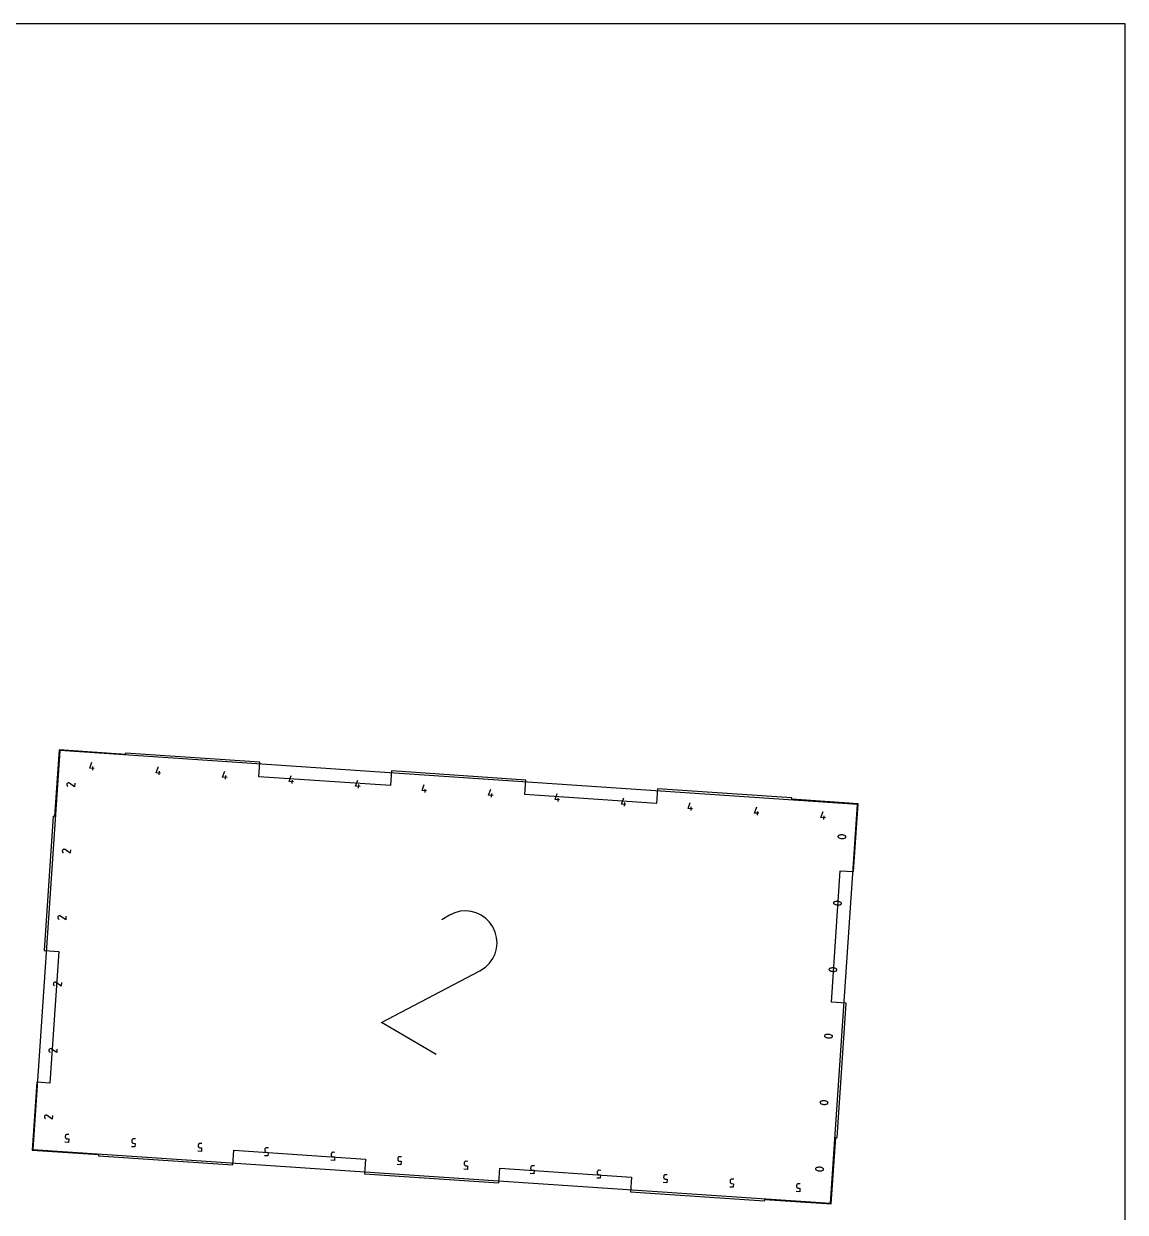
# Model space of a CAD drawing. Extents: x 0 to 24, y 0 to 16.
# Drawn here: x 15.73 to 24, y 7.08 to 16 of the extents above; entities that cross this region are included whole.
import ezdxf

# ---------------------------------------------------------------- set-up
doc = ezdxf.new("R2010")
doc.units = 0

msp = doc.modelspace()

# ---------------------------------------------------------------- linework, layer by layer
at = {"layer": 'annotation', "color": 1}
for p, q in [((16.004557, 10.544572), (15.802758, 7.551367)), ((21.990967, 10.140973), (16.004557, 10.544572)), ((16.229516, 10.412479), (16.24593, 10.45814)), ((16.262756, 10.410238), (16.229516, 10.412479)), ((16.251895, 10.397601), (16.253687, 10.424188)), ((16.728384, 10.378846), (16.744797, 10.424506)), ((16.761623, 10.376605), (16.728384, 10.378846)), ((16.750763, 10.363968), (16.752555, 10.390555)), ((17.227251, 10.345213), (17.243665, 10.390873)), ((17.24963, 10.330335), (17.251423, 10.356922)), ((17.726119, 10.311579), (17.742532, 10.35724)), ((16.057914, 10.292639), (16.057579, 10.290364)), ((16.057579, 10.290364), (16.057637, 10.288086)), ((16.057637, 10.288086), (16.058077, 10.285857)), ((16.058649, 10.294861), (16.057914, 10.292639)), ((16.058077, 10.285857), (16.058889, 10.283729)), ((16.059797, 10.296978), (16.058649, 10.294861)), ((16.058889, 10.283729), (16.060063, 10.281753)), ((16.061315, 10.298838), (16.059797, 10.296978)), ((16.059797, 10.296978), (16.059797, 10.296978)), ((16.060063, 10.281753), (16.061591, 10.27998)), ((16.06309, 10.300359), (16.061315, 10.298838)), ((16.061591, 10.27998), (16.063462, 10.278463)), ((16.065068, 10.30153), (16.06309, 10.300359)), ((16.063462, 10.278463), (16.066693, 10.276491)), ((16.067199, 10.30234), (16.065068, 10.30153)), ((16.069429, 10.302778), (16.067199, 10.30234)), ((16.071707, 10.302833), (16.069429, 10.302778)), ((16.073981, 10.302493), (16.071707, 10.302833)), ((16.076198, 10.301748), (16.073981, 10.302493)), ((16.078308, 10.300587), (16.076198, 10.301748)), ((16.078354, 10.300559), (16.078308, 10.300587)), ((16.078308, 10.300587), (16.078308, 10.300587)), ((16.078397, 10.300531), (16.078354, 10.300559)), ((16.078438, 10.300503), (16.078397, 10.300531)), ((16.078477, 10.300475), (16.078438, 10.300503)), ((16.078515, 10.300447), (16.078477, 10.300475)), ((16.078552, 10.300418), (16.078515, 10.300447)), ((16.078587, 10.300388), (16.078552, 10.300418)), ((16.078622, 10.300358), (16.078587, 10.300388)), ((16.078656, 10.300326), (16.078622, 10.300358)), ((16.11655, 10.273092), (16.078656, 10.300326)), ((16.078656, 10.300326), (16.078656, 10.300326)), ((16.118343, 10.299679), (16.11655, 10.273092)), ((17.260491, 10.342972), (17.227251, 10.345213)), ((17.759358, 10.309338), (17.726119, 10.311579)), ((17.748498, 10.296702), (17.75029, 10.323289)), ((18.224986, 10.277946), (18.2414, 10.323607)), ((18.258226, 10.275705), (18.224986, 10.277946)), ((18.247365, 10.263068), (18.249158, 10.289655)), ((18.723854, 10.244313), (18.740267, 10.289973)), ((18.757093, 10.242072), (18.723854, 10.244313)), ((18.746233, 10.229435), (18.748025, 10.256022)), ((19.222722, 10.21068), (19.239135, 10.25634)), ((19.255961, 10.208439), (19.222722, 10.21068)), ((19.2451, 10.195802), (19.246893, 10.222389)), ((19.721589, 10.177046), (19.738003, 10.222707)), ((19.754829, 10.174805), (19.721589, 10.177046)), ((19.743968, 10.162169), (19.74576, 10.188756)), ((20.220457, 10.143413), (20.23687, 10.189074)), ((20.253696, 10.141172), (20.220457, 10.143413)), ((20.242835, 10.128535), (20.244628, 10.155122)), ((20.719324, 10.10978), (20.735738, 10.15544)), ((20.752564, 10.107539), (20.719324, 10.10978)), ((20.741703, 10.094902), (20.743495, 10.121489)), ((21.218192, 10.076147), (21.234605, 10.121807)), ((21.24057, 10.061269), (21.242363, 10.087856)), ((21.717059, 10.042513), (21.733473, 10.088174)), ((21.789168, 7.147768), (21.990967, 10.140973)), ((21.251431, 10.073906), (21.218192, 10.076147)), ((21.750299, 10.040272), (21.717059, 10.042513)), ((21.739438, 10.027636), (21.74123, 10.054223)), ((21.844865, 9.902501), (21.844511, 9.901091)), ((21.845479, 9.903857), (21.844865, 9.902501)), ((21.845813, 9.904393), (21.845479, 9.903857)), ((21.845479, 9.903857), (21.845479, 9.903857)), ((21.846182, 9.904898), (21.845813, 9.904393)), ((21.846584, 9.905372), (21.846182, 9.904898)), ((21.847017, 9.905812), (21.846584, 9.905372)), ((21.847479, 9.906218), (21.847017, 9.905812)), ((21.84797, 9.906588), (21.847479, 9.906218)), ((21.848487, 9.906921), (21.84797, 9.906588)), ((21.849028, 9.907216), (21.848487, 9.906921)), ((21.849592, 9.907472), (21.849028, 9.907216)), ((21.855156, 9.909402), (21.849592, 9.907472)), ((21.849592, 9.907472), (21.849592, 9.907472)), ((21.860834, 9.910748), (21.855156, 9.909402)), ((21.866582, 9.911513), (21.860834, 9.910748)), ((21.872357, 9.9117), (21.866582, 9.911513)), ((21.878114, 9.911312), (21.872357, 9.9117)), ((21.883808, 9.910352), (21.878114, 9.911312)), ((21.889396, 9.908822), (21.883808, 9.910352)), ((21.894833, 9.906727), (21.889396, 9.908822)), ((21.900075, 9.904068), (21.894833, 9.906727)), ((21.901308, 9.903209), (21.900075, 9.904068)), ((21.900075, 9.904068), (21.900075, 9.904068)), ((21.902338, 9.902172), (21.901308, 9.903209)), ((21.903157, 9.90099), (21.902338, 9.902172)), ((21.844511, 9.901091), (21.844407, 9.899662)), ((21.844407, 9.899662), (21.844546, 9.898244)), ((21.844546, 9.898244), (21.844919, 9.896873)), ((21.844919, 9.896873), (21.845518, 9.89558)), ((21.845518, 9.89558), (21.846335, 9.894399)), ((21.846335, 9.894399), (21.847361, 9.893363)), ((21.847361, 9.893363), (21.848587, 9.892504)), ((21.848587, 9.892504), (21.848587, 9.892504)), ((21.848587, 9.892504), (21.853829, 9.889834)), ((21.853829, 9.889834), (21.859266, 9.88773)), ((21.859266, 9.88773), (21.864854, 9.886195)), ((21.864854, 9.886195), (21.870549, 9.885232)), ((21.870549, 9.885232), (21.876305, 9.884844)), ((21.876305, 9.884844), (21.88208, 9.885034)), ((21.88208, 9.885034), (21.887829, 9.885804)), ((21.887829, 9.885804), (21.893506, 9.887159)), ((21.893506, 9.887159), (21.899069, 9.8891)), ((21.899069, 9.8891), (21.899635, 9.889356)), ((21.899069, 9.8891), (21.899069, 9.8891)), ((21.899635, 9.889356), (21.900179, 9.889654)), ((21.900179, 9.889654), (21.900699, 9.88999)), ((21.900699, 9.88999), (21.901192, 9.890361)), ((21.901192, 9.890361), (21.901656, 9.890767)), ((21.901656, 9.890767), (21.902088, 9.891205)), ((21.902088, 9.891205), (21.902484, 9.891671)), ((21.902484, 9.891671), (21.902843, 9.892164)), ((21.902843, 9.892164), (21.903161, 9.892682)), ((21.903756, 9.899696), (21.903157, 9.90099)), ((21.903161, 9.892682), (21.903787, 9.894049)), ((21.903161, 9.892682), (21.903161, 9.892682)), ((21.904127, 9.898322), (21.903756, 9.899696)), ((21.903787, 9.894049), (21.904151, 9.895466)), ((21.904262, 9.896901), (21.904127, 9.898322)), ((21.904151, 9.895466), (21.904262, 9.896901)), ((16.02428, 9.793772), (16.023946, 9.791496)), ((16.023946, 9.791496), (16.024004, 9.789219)), ((16.024004, 9.789219), (16.024443, 9.78699)), ((16.025016, 9.795994), (16.02428, 9.793772)), ((16.024443, 9.78699), (16.025255, 9.784862)), ((16.026163, 9.79811), (16.025016, 9.795994)), ((16.025255, 9.784862), (16.02643, 9.782886)), ((16.027682, 9.79997), (16.026163, 9.79811)), ((16.026163, 9.79811), (16.026163, 9.79811)), ((16.02643, 9.782886), (16.027958, 9.781113)), ((16.029457, 9.801491), (16.027682, 9.79997)), ((16.027958, 9.781113), (16.029829, 9.779595)), ((16.031435, 9.802662), (16.029457, 9.801491)), ((16.029829, 9.779595), (16.03306, 9.777624)), ((16.033565, 9.803472), (16.031435, 9.802662)), ((16.035796, 9.80391), (16.033565, 9.803472)), ((16.038074, 9.803965), (16.035796, 9.80391)), ((16.040347, 9.803626), (16.038074, 9.803965)), ((16.042565, 9.802881), (16.040347, 9.803626)), ((16.044675, 9.80172), (16.042565, 9.802881)), ((16.04472, 9.801691), (16.044675, 9.80172)), ((16.044675, 9.80172), (16.044675, 9.80172)), ((16.044764, 9.801664), (16.04472, 9.801691)), ((16.044805, 9.801636), (16.044764, 9.801664)), ((16.044844, 9.801608), (16.044805, 9.801636)), ((16.044882, 9.801579), (16.044844, 9.801608)), ((16.044918, 9.801551), (16.044882, 9.801579)), ((16.044954, 9.801521), (16.044918, 9.801551)), ((16.044989, 9.80149), (16.044954, 9.801521)), ((16.045023, 9.801458), (16.044989, 9.80149)), ((16.082917, 9.774225), (16.045023, 9.801458)), ((16.045023, 9.801458), (16.045023, 9.801458)), ((16.084709, 9.800812), (16.082917, 9.774225)), ((21.810878, 9.402224), (21.810774, 9.400794)), ((21.810774, 9.400794), (21.810913, 9.399377)), ((21.811232, 9.403633), (21.810878, 9.402224)), ((21.810913, 9.399377), (21.811286, 9.398006)), ((21.811846, 9.40499), (21.811232, 9.403633)), ((21.811286, 9.398006), (21.811885, 9.396713)), ((21.81218, 9.405525), (21.811846, 9.40499)), ((21.811846, 9.40499), (21.811846, 9.40499)), ((21.811885, 9.396713), (21.812702, 9.395532)), ((21.812549, 9.406031), (21.81218, 9.405525)), ((21.812951, 9.406504), (21.812549, 9.406031)), ((21.812702, 9.395532), (21.813727, 9.394495)), ((21.813383, 9.406944), (21.812951, 9.406504)), ((21.813846, 9.40735), (21.813383, 9.406944)), ((21.813727, 9.394495), (21.814954, 9.393636)), ((21.814337, 9.40772), (21.813846, 9.40735)), ((21.814853, 9.408054), (21.814337, 9.40772)), ((21.815395, 9.408349), (21.814853, 9.408054)), ((21.814954, 9.393636), (21.814954, 9.393636)), ((21.814954, 9.393636), (21.820196, 9.390966)), ((21.815959, 9.408604), (21.815395, 9.408349)), ((21.821522, 9.410534), (21.815959, 9.408604)), ((21.815959, 9.408604), (21.815959, 9.408604)), ((21.820196, 9.390966), (21.825633, 9.388862)), ((21.827201, 9.41188), (21.821522, 9.410534)), ((21.825633, 9.388862), (21.831221, 9.387327)), ((21.832949, 9.412645), (21.827201, 9.41188)), ((21.831221, 9.387327), (21.836915, 9.386364)), ((21.838724, 9.412832), (21.832949, 9.412645)), ((21.836915, 9.386364), (21.842672, 9.385976)), ((21.844481, 9.412444), (21.838724, 9.412832)), ((21.842672, 9.385976), (21.848447, 9.386166)), ((21.850175, 9.411484), (21.844481, 9.412444)), ((21.848447, 9.386166), (21.854195, 9.386937)), ((21.855763, 9.409955), (21.850175, 9.411484)), ((21.854195, 9.386937), (21.859873, 9.388291)), ((21.8612, 9.407859), (21.855763, 9.409955)), ((21.859873, 9.388291), (21.865436, 9.390233)), ((21.866442, 9.405201), (21.8612, 9.407859)), ((21.865436, 9.390233), (21.866002, 9.390489)), ((21.865436, 9.390233), (21.865436, 9.390233)), ((21.866002, 9.390489), (21.866546, 9.390786)), ((21.867675, 9.404341), (21.866442, 9.405201)), ((21.866442, 9.405201), (21.866442, 9.405201)), ((21.866546, 9.390786), (21.867066, 9.391122)), ((21.867066, 9.391122), (21.867559, 9.391494)), ((21.867559, 9.391494), (21.868023, 9.3919)), ((21.868705, 9.403304), (21.867675, 9.404341)), ((21.868023, 9.3919), (21.868455, 9.392337)), ((21.868455, 9.392337), (21.868851, 9.392803)), ((21.869524, 9.402123), (21.868705, 9.403304)), ((21.868851, 9.392803), (21.86921, 9.393297)), ((21.86921, 9.393297), (21.869528, 9.393815)), ((21.870123, 9.400828), (21.869524, 9.402123)), ((21.869528, 9.393815), (21.870154, 9.395181)), ((21.869528, 9.393815), (21.869528, 9.393815)), ((21.870494, 9.399455), (21.870123, 9.400828)), ((21.870154, 9.395181), (21.870518, 9.396598)), ((21.870629, 9.398034), (21.870494, 9.399455)), ((21.870518, 9.396598), (21.870629, 9.398034)), ((15.990647, 9.294904), (15.990313, 9.292629)), ((15.990313, 9.292629), (15.99037, 9.290351)), ((15.99037, 9.290351), (15.99081, 9.288122)), ((15.991383, 9.297126), (15.990647, 9.294904)), ((15.99081, 9.288122), (15.991622, 9.285994)), ((15.99253, 9.299243), (15.991383, 9.297126)), ((15.991622, 9.285994), (15.992797, 9.284018)), ((15.994049, 9.301103), (15.99253, 9.299243)), ((15.99253, 9.299243), (15.99253, 9.299243)), ((15.992797, 9.284018), (15.994325, 9.282245)), ((15.995824, 9.302624), (15.994049, 9.301103)), ((15.994325, 9.282245), (15.996196, 9.280728)), ((15.997802, 9.303795), (15.995824, 9.302624)), ((15.996196, 9.280728), (15.999427, 9.278756)), ((15.999932, 9.304605), (15.997802, 9.303795)), ((16.002162, 9.305043), (15.999932, 9.304605)), ((16.00444, 9.305097), (16.002162, 9.305043)), ((16.006714, 9.304758), (16.00444, 9.305097)), ((16.008932, 9.304013), (16.006714, 9.304758)), ((16.011041, 9.302852), (16.008932, 9.304013)), ((16.011087, 9.302824), (16.011041, 9.302852)), ((16.011041, 9.302852), (16.011041, 9.302852)), ((16.011131, 9.302796), (16.011087, 9.302824)), ((16.011172, 9.302768), (16.011131, 9.302796)), ((16.011211, 9.30274), (16.011172, 9.302768)), ((16.011249, 9.302712), (16.011211, 9.30274)), ((16.011285, 9.302683), (16.011249, 9.302712)), ((16.011321, 9.302653), (16.011285, 9.302683)), ((16.011355, 9.302623), (16.011321, 9.302653)), ((16.01139, 9.302591), (16.011355, 9.302623)), ((16.049284, 9.275357), (16.01139, 9.302591)), ((16.01139, 9.302591), (16.01139, 9.302591)), ((16.051076, 9.301944), (16.049284, 9.275357)), ((18.930083, 9.310345), (18.872722, 9.274439)), ((18.969315, 9.32813), (18.930083, 9.310345)), ((19.009879, 9.338388), (18.969315, 9.32813)), ((19.050874, 9.341375), (19.009879, 9.338388)), ((19.091399, 9.337346), (19.050874, 9.341375)), ((19.130555, 9.326558), (19.091399, 9.337346)), ((19.167441, 9.309266), (19.130555, 9.326558)), ((19.201157, 9.285725), (19.167441, 9.309266)), ((19.230802, 9.256192), (19.201157, 9.285725)), ((19.255477, 9.220923), (19.230802, 9.256192)), ((19.273076, 9.181764), (19.255477, 9.220923)), ((19.255477, 9.220923), (19.255477, 9.220923)), ((19.28321, 9.141224), (19.273076, 9.181764)), ((19.282039, 9.059678), (19.286118, 9.100222)), ((19.286118, 9.100222), (19.28321, 9.141224)), ((19.253874, 8.983647), (19.271212, 9.020513)), ((19.271212, 9.020513), (19.282039, 9.059678)), ((19.165185, 8.896039), (19.200622, 8.92049)), ((19.200622, 8.92049), (19.230265, 8.949999)), ((19.230265, 8.949999), (19.253874, 8.983647)), ((18.419722, 8.50433), (19.158226, 8.892558)), ((19.158226, 8.892558), (19.159009, 8.892853)), ((19.158226, 8.892558), (19.158226, 8.892558)), ((19.159009, 8.892853), (19.159777, 8.893164)), ((19.159777, 8.893164), (19.160535, 8.893494)), ((19.160535, 8.893494), (19.161288, 8.893845)), ((19.161288, 8.893845), (19.162042, 8.894222)), ((19.162042, 8.894222), (19.162803, 8.894626)), ((19.162803, 8.894626), (19.163577, 8.895062)), ((19.163577, 8.895062), (19.164369, 8.895532)), ((19.164369, 8.895532), (19.165185, 8.896039)), ((19.165185, 8.896039), (19.165185, 8.896039)), ((21.777244, 8.903356), (21.777141, 8.901927)), ((21.777141, 8.901927), (21.77728, 8.900509)), ((21.777599, 8.904766), (21.777244, 8.903356)), ((21.77728, 8.900509), (21.777653, 8.899138)), ((21.778213, 8.906122), (21.777599, 8.904766)), ((21.777653, 8.899138), (21.778252, 8.897845)), ((21.778547, 8.906658), (21.778213, 8.906122)), ((21.778213, 8.906122), (21.778213, 8.906122)), ((21.778252, 8.897845), (21.779068, 8.896664)), ((21.778916, 8.907163), (21.778547, 8.906658)), ((21.779317, 8.907637), (21.778916, 8.907163)), ((21.779068, 8.896664), (21.780094, 8.895628)), ((21.77975, 8.908077), (21.779317, 8.907637)), ((21.780213, 8.908483), (21.77975, 8.908077)), ((21.780094, 8.895628), (21.78132, 8.894768)), ((21.780703, 8.908853), (21.780213, 8.908483)), ((21.78122, 8.909186), (21.780703, 8.908853)), ((21.781762, 8.909481), (21.78122, 8.909186)), ((21.78132, 8.894768), (21.78132, 8.894768)), ((21.78132, 8.894768), (21.786563, 8.892099)), ((21.782326, 8.909737), (21.781762, 8.909481)), ((21.787889, 8.911667), (21.782326, 8.909737)), ((21.782326, 8.909737), (21.782326, 8.909737)), ((21.786563, 8.892099), (21.792, 8.889995)), ((21.793567, 8.913013), (21.787889, 8.911667)), ((21.792, 8.889995), (21.797588, 8.88846)), ((21.799316, 8.913778), (21.793567, 8.913013)), ((21.797588, 8.88846), (21.803282, 8.887497)), ((21.805091, 8.913965), (21.799316, 8.913778)), ((21.803282, 8.887497), (21.809039, 8.887109)), ((21.810848, 8.913577), (21.805091, 8.913965)), ((21.809039, 8.887109), (21.814814, 8.887299)), ((21.816542, 8.912617), (21.810848, 8.913577)), ((21.814814, 8.887299), (21.820562, 8.888069)), ((21.82213, 8.911087), (21.816542, 8.912617)), ((21.820562, 8.888069), (21.82624, 8.889424)), ((21.827567, 8.908992), (21.82213, 8.911087)), ((21.82624, 8.889424), (21.831803, 8.891365)), ((21.832808, 8.906333), (21.827567, 8.908992)), ((21.831803, 8.891365), (21.832368, 8.891621)), ((21.831803, 8.891365), (21.831803, 8.891365)), ((21.832368, 8.891621), (21.832913, 8.891919)), ((21.834041, 8.905474), (21.832808, 8.906333)), ((21.832808, 8.906333), (21.832808, 8.906333)), ((21.832913, 8.891919), (21.833433, 8.892255)), ((21.833433, 8.892255), (21.833926, 8.892626)), ((21.833926, 8.892626), (21.83439, 8.893032)), ((21.835071, 8.904437), (21.834041, 8.905474)), ((21.83439, 8.893032), (21.834821, 8.89347)), ((21.834821, 8.89347), (21.835218, 8.893936)), ((21.83589, 8.903255), (21.835071, 8.904437)), ((21.835218, 8.893936), (21.835577, 8.894429)), ((21.835577, 8.894429), (21.835895, 8.894947)), ((21.83649, 8.901961), (21.83589, 8.903255)), ((21.835895, 8.894947), (21.836521, 8.896314)), ((21.835895, 8.894947), (21.835895, 8.894947)), ((21.836861, 8.900587), (21.83649, 8.901961)), ((21.836521, 8.896314), (21.836885, 8.897731)), ((21.836995, 8.899166), (21.836861, 8.900587)), ((21.836885, 8.897731), (21.836995, 8.899166)), ((15.957014, 8.796037), (15.95668, 8.793761)), ((15.95668, 8.793761), (15.956737, 8.791483)), ((15.956737, 8.791483), (15.957177, 8.789255)), ((15.95775, 8.798259), (15.957014, 8.796037)), ((15.957177, 8.789255), (15.957989, 8.787127)), ((15.958897, 8.800375), (15.95775, 8.798259)), ((15.957989, 8.787127), (15.959164, 8.785151)), ((15.960416, 8.802235), (15.958897, 8.800375)), ((15.958897, 8.800375), (15.958897, 8.800375)), ((15.959164, 8.785151), (15.960692, 8.783378)), ((15.96219, 8.803756), (15.960416, 8.802235)), ((15.960692, 8.783378), (15.962563, 8.78186)), ((15.964169, 8.804927), (15.96219, 8.803756)), ((15.962563, 8.78186), (15.965794, 8.779889)), ((15.966299, 8.805737), (15.964169, 8.804927)), ((15.968529, 8.806175), (15.966299, 8.805737)), ((15.970807, 8.80623), (15.968529, 8.806175)), ((15.973081, 8.805891), (15.970807, 8.80623)), ((15.975299, 8.805146), (15.973081, 8.805891)), ((15.977408, 8.803985), (15.975299, 8.805146)), ((15.977454, 8.803956), (15.977408, 8.803985)), ((15.977408, 8.803985), (15.977408, 8.803985)), ((15.977497, 8.803929), (15.977454, 8.803956)), ((15.977538, 8.803901), (15.977497, 8.803929)), ((15.977578, 8.803873), (15.977538, 8.803901)), ((15.977615, 8.803844), (15.977578, 8.803873)), ((15.977652, 8.803816), (15.977615, 8.803844)), ((15.977687, 8.803786), (15.977652, 8.803816)), ((15.977722, 8.803755), (15.977687, 8.803786)), ((15.977756, 8.803723), (15.977722, 8.803755)), ((16.01565, 8.77649), (15.977756, 8.803723)), ((15.977756, 8.803723), (15.977756, 8.803723)), ((16.017443, 8.803077), (16.01565, 8.77649)), ((18.830559, 8.26308), (18.419722, 8.50433)), ((21.743611, 8.404489), (21.743507, 8.403059)), ((21.743507, 8.403059), (21.743646, 8.401642)), ((21.743966, 8.405898), (21.743611, 8.404489)), ((21.743646, 8.401642), (21.74402, 8.400271)), ((21.74458, 8.407254), (21.743966, 8.405898)), ((21.74402, 8.400271), (21.744619, 8.398978)), ((21.744914, 8.40779), (21.74458, 8.407254)), ((21.74458, 8.407254), (21.74458, 8.407254)), ((21.744619, 8.398978), (21.745435, 8.397797)), ((21.745282, 8.408296), (21.744914, 8.40779)), ((21.745684, 8.408769), (21.745282, 8.408296)), ((21.745435, 8.397797), (21.746461, 8.39676)), ((21.746117, 8.409209), (21.745684, 8.408769)), ((21.74658, 8.409615), (21.746117, 8.409209)), ((21.746461, 8.39676), (21.747687, 8.395901)), ((21.74707, 8.409985), (21.74658, 8.409615)), ((21.747587, 8.410319), (21.74707, 8.409985)), ((21.748128, 8.410614), (21.747587, 8.410319)), ((21.747687, 8.395901), (21.747687, 8.395901)), ((21.747687, 8.395901), (21.752929, 8.393231)), ((21.748693, 8.410869), (21.748128, 8.410614)), ((21.754256, 8.412799), (21.748693, 8.410869)), ((21.748693, 8.410869), (21.748693, 8.410869)), ((21.752929, 8.393231), (21.758366, 8.391127)), ((21.759934, 8.414145), (21.754256, 8.412799)), ((21.758366, 8.391127), (21.763954, 8.389592)), ((21.765683, 8.41491), (21.759934, 8.414145)), ((21.763954, 8.389592), (21.769649, 8.388629)), ((21.771458, 8.415097), (21.765683, 8.41491)), ((21.769649, 8.388629), (21.775406, 8.388241)), ((21.777214, 8.414709), (21.771458, 8.415097)), ((21.775406, 8.388241), (21.78118, 8.388431)), ((21.782909, 8.413749), (21.777214, 8.414709)), ((21.78118, 8.388431), (21.786929, 8.389202)), ((21.788496, 8.41222), (21.782909, 8.413749)), ((21.786929, 8.389202), (21.792607, 8.390556)), ((21.793933, 8.410124), (21.788496, 8.41222)), ((21.792607, 8.390556), (21.79817, 8.392497)), ((21.799175, 8.407466), (21.793933, 8.410124)), ((21.79817, 8.392497), (21.798735, 8.392754)), ((21.79817, 8.392497), (21.79817, 8.392497)), ((21.798735, 8.392754), (21.799279, 8.393051)), ((21.800408, 8.406606), (21.799175, 8.407466)), ((21.799175, 8.407466), (21.799175, 8.407466)), ((21.799279, 8.393051), (21.799799, 8.393387)), ((21.799799, 8.393387), (21.800293, 8.393759)), ((21.800293, 8.393759), (21.800757, 8.394165)), ((21.801438, 8.405569), (21.800408, 8.406606)), ((21.800757, 8.394165), (21.801188, 8.394602)), ((21.801188, 8.394602), (21.801585, 8.395068)), ((21.802257, 8.404388), (21.801438, 8.405569)), ((21.801585, 8.395068), (21.801943, 8.395562)), ((21.801943, 8.395562), (21.802262, 8.39608)), ((21.802856, 8.403093), (21.802257, 8.404388)), ((21.802262, 8.39608), (21.802888, 8.397446)), ((21.802262, 8.39608), (21.802262, 8.39608)), ((21.803228, 8.40172), (21.802856, 8.403093)), ((21.802888, 8.397446), (21.803252, 8.398863)), ((21.803362, 8.400299), (21.803228, 8.40172)), ((21.803252, 8.398863), (21.803362, 8.400299)), ((15.923381, 8.297169), (15.923046, 8.294894)), ((15.924117, 8.299391), (15.923381, 8.297169)), ((15.925264, 8.301508), (15.924117, 8.299391)), ((15.926782, 8.303367), (15.925264, 8.301508)), ((15.925264, 8.301508), (15.925264, 8.301508)), ((15.928557, 8.304888), (15.926782, 8.303367)), ((15.930536, 8.30606), (15.928557, 8.304888)), ((15.932666, 8.30687), (15.930536, 8.30606)), ((15.934896, 8.307308), (15.932666, 8.30687)), ((15.937174, 8.307362), (15.934896, 8.307308)), ((15.939448, 8.307023), (15.937174, 8.307362)), ((15.941665, 8.306278), (15.939448, 8.307023)), ((15.943775, 8.305117), (15.941665, 8.306278)), ((15.943821, 8.305089), (15.943775, 8.305117)), ((15.943775, 8.305117), (15.943775, 8.305117)), ((15.943864, 8.305061), (15.943821, 8.305089)), ((15.943905, 8.305033), (15.943864, 8.305061)), ((15.943944, 8.305005), (15.943905, 8.305033)), ((15.943982, 8.304977), (15.943944, 8.305005)), ((15.944019, 8.304948), (15.943982, 8.304977)), ((15.944054, 8.304918), (15.944019, 8.304948)), ((15.944089, 8.304888), (15.944054, 8.304918)), ((15.944123, 8.304856), (15.944089, 8.304888)), ((15.982017, 8.277622), (15.944123, 8.304856)), ((15.944123, 8.304856), (15.944123, 8.304856)), ((15.98381, 8.304209), (15.982017, 8.277622)), ((15.923046, 8.294894), (15.923104, 8.292616)), ((15.923104, 8.292616), (15.923544, 8.290387)), ((15.923544, 8.290387), (15.924356, 8.288259)), ((15.924356, 8.288259), (15.925531, 8.286283)), ((15.925531, 8.286283), (15.927058, 8.28451)), ((15.927058, 8.28451), (15.928929, 8.282993)), ((15.928929, 8.282993), (15.93216, 8.281021)), ((21.709978, 7.905621), (21.709874, 7.904191)), ((21.709874, 7.904191), (21.710013, 7.902774)), ((21.710332, 7.907031), (21.709978, 7.905621)), ((21.710013, 7.902774), (21.710386, 7.901403)), ((21.710946, 7.908387), (21.710332, 7.907031)), ((21.710386, 7.901403), (21.710985, 7.90011)), ((21.71128, 7.908923), (21.710946, 7.908387)), ((21.710946, 7.908387), (21.710946, 7.908387)), ((21.710985, 7.90011), (21.711802, 7.898929)), ((21.711649, 7.909428), (21.71128, 7.908923)), ((21.712051, 7.909901), (21.711649, 7.909428)), ((21.711802, 7.898929), (21.712828, 7.897892)), ((21.712484, 7.910342), (21.712051, 7.909901)), ((21.712946, 7.910748), (21.712484, 7.910342)), ((21.712828, 7.897892), (21.714054, 7.897033)), ((21.713437, 7.911118), (21.712946, 7.910748)), ((21.713954, 7.911451), (21.713437, 7.911118)), ((21.714495, 7.911746), (21.713954, 7.911451)), ((21.714054, 7.897033), (21.714054, 7.897033)), ((21.714054, 7.897033), (21.719296, 7.894364)), ((21.715059, 7.912002), (21.714495, 7.911746)), ((21.720623, 7.913932), (21.715059, 7.912002)), ((21.715059, 7.912002), (21.715059, 7.912002)), ((21.719296, 7.894364), (21.724733, 7.89226)), ((21.726301, 7.915278), (21.720623, 7.913932)), ((21.724733, 7.89226), (21.730321, 7.890725)), ((21.732049, 7.916043), (21.726301, 7.915278)), ((21.730321, 7.890725), (21.736016, 7.889762)), ((21.737824, 7.91623), (21.732049, 7.916043)), ((21.736016, 7.889762), (21.741772, 7.889374)), ((21.743581, 7.915842), (21.737824, 7.91623)), ((21.741772, 7.889374), (21.747547, 7.889564)), ((21.749275, 7.914881), (21.743581, 7.915842)), ((21.747547, 7.889564), (21.753296, 7.890334)), ((21.754863, 7.913352), (21.749275, 7.914881)), ((21.753296, 7.890334), (21.758973, 7.891689)), ((21.7603, 7.911257), (21.754863, 7.913352)), ((21.758973, 7.891689), (21.764536, 7.89363)), ((21.765542, 7.908598), (21.7603, 7.911257)), ((21.764536, 7.89363), (21.765102, 7.893886)), ((21.764536, 7.89363), (21.764536, 7.89363)), ((21.765102, 7.893886), (21.765646, 7.894184)), ((21.766775, 7.907739), (21.765542, 7.908598)), ((21.765542, 7.908598), (21.765542, 7.908598)), ((21.765646, 7.894184), (21.766166, 7.894519)), ((21.766166, 7.894519), (21.76666, 7.894891)), ((21.76666, 7.894891), (21.767123, 7.895297)), ((21.767805, 7.906702), (21.766775, 7.907739)), ((21.767123, 7.895297), (21.767555, 7.895734)), ((21.767555, 7.895734), (21.767951, 7.896201)), ((21.768624, 7.90552), (21.767805, 7.906702)), ((21.767951, 7.896201), (21.76831, 7.896694)), ((21.76831, 7.896694), (21.768628, 7.897212)), ((21.769223, 7.904226), (21.768624, 7.90552)), ((21.768628, 7.897212), (21.769254, 7.898579)), ((21.768628, 7.897212), (21.768628, 7.897212)), ((21.769594, 7.902852), (21.769223, 7.904226)), ((21.769254, 7.898579), (21.769618, 7.899996)), ((21.769729, 7.901431), (21.769594, 7.902852)), ((21.769618, 7.899996), (21.769729, 7.901431)), ((15.889747, 7.798302), (15.889413, 7.796026)), ((15.889413, 7.796026), (15.889471, 7.793748)), ((15.889471, 7.793748), (15.88991, 7.79152)), ((15.890483, 7.800524), (15.889747, 7.798302)), ((15.88991, 7.79152), (15.890722, 7.789392)), ((15.89163, 7.80264), (15.890483, 7.800524)), ((15.890722, 7.789392), (15.891897, 7.787416)), ((15.893149, 7.8045), (15.89163, 7.80264)), ((15.89163, 7.80264), (15.89163, 7.80264)), ((15.891897, 7.787416), (15.893425, 7.785643)), ((15.894924, 7.806021), (15.893149, 7.8045)), ((15.893425, 7.785643), (15.895296, 7.784125)), ((15.896902, 7.807192), (15.894924, 7.806021)), ((15.895296, 7.784125), (15.898527, 7.782154)), ((15.899033, 7.808002), (15.896902, 7.807192)), ((15.901263, 7.80844), (15.899033, 7.808002)), ((15.903541, 7.808495), (15.901263, 7.80844)), ((15.905814, 7.808155), (15.903541, 7.808495)), ((15.908032, 7.807411), (15.905814, 7.808155)), ((15.910142, 7.806249), (15.908032, 7.807411)), ((15.910187, 7.806221), (15.910142, 7.806249)), ((15.910142, 7.806249), (15.910142, 7.806249)), ((15.910231, 7.806193), (15.910187, 7.806221)), ((15.910272, 7.806166), (15.910231, 7.806193)), ((15.910311, 7.806138), (15.910272, 7.806166)), ((15.910349, 7.806109), (15.910311, 7.806138)), ((15.910385, 7.806081), (15.910349, 7.806109)), ((15.910421, 7.806051), (15.910385, 7.806081)), ((15.910456, 7.80602), (15.910421, 7.806051)), ((15.91049, 7.805988), (15.910456, 7.80602)), ((15.948384, 7.778755), (15.91049, 7.805988)), ((15.91049, 7.805988), (15.91049, 7.805988)), ((15.950176, 7.805342), (15.948384, 7.778755)), ((16.070201, 7.603495), (16.043614, 7.605287)), ((16.046753, 7.651843), (16.046306, 7.64522)), ((16.046306, 7.64522), (16.046306, 7.64522)), ((16.046306, 7.64522), (16.04636, 7.642816)), ((16.04636, 7.642816), (16.046827, 7.640526)), ((16.047129, 7.65422), (16.046753, 7.651843)), ((16.046827, 7.640526), (16.047671, 7.638391)), ((16.047899, 7.656429), (16.047129, 7.65422)), ((16.047671, 7.638391), (16.048859, 7.63645)), ((16.049024, 7.658436), (16.047899, 7.656429)), ((16.048859, 7.63645), (16.050354, 7.634744)), ((16.050462, 7.660205), (16.049024, 7.658436)), ((16.050354, 7.634744), (16.052122, 7.63331)), ((16.052173, 7.661701), (16.050462, 7.660205)), ((16.052122, 7.63331), (16.054126, 7.632191)), ((16.054118, 7.662889), (16.052173, 7.661701)), ((16.056255, 7.663734), (16.054118, 7.662889)), ((16.054126, 7.632191), (16.056333, 7.631424)), ((16.058543, 7.664201), (16.056255, 7.663734)), ((16.056333, 7.631424), (16.058705, 7.631049)), ((16.060944, 7.664255), (16.058543, 7.664201)), ((16.058705, 7.631049), (16.071999, 7.630153)), ((16.074237, 7.663359), (16.060944, 7.664255)), ((16.060944, 7.664255), (16.060944, 7.664255)), ((16.071999, 7.630153), (16.070201, 7.603495)), ((16.54562, 7.61821), (16.545174, 7.611587)), ((16.545174, 7.611587), (16.545174, 7.611587)), ((16.545174, 7.611587), (16.545227, 7.609182)), ((16.545227, 7.609182), (16.545694, 7.606893)), ((16.545996, 7.620586), (16.54562, 7.61821)), ((16.545694, 7.606893), (16.546539, 7.604758)), ((16.546767, 7.622796), (16.545996, 7.620586)), ((16.546539, 7.604758), (16.547727, 7.602817)), ((16.547891, 7.624803), (16.546767, 7.622796)), ((16.547727, 7.602817), (16.549222, 7.60111)), ((16.549329, 7.626572), (16.547891, 7.624803)), ((16.549222, 7.60111), (16.550989, 7.599677)), ((16.551041, 7.628068), (16.549329, 7.626572)), ((16.550989, 7.599677), (16.552994, 7.598557)), ((16.552985, 7.629256), (16.551041, 7.628068)), ((16.555122, 7.630101), (16.552985, 7.629256)), ((16.552994, 7.598557), (16.5552, 7.59779)), ((16.557411, 7.630568), (16.555122, 7.630101)), ((16.5552, 7.59779), (16.557573, 7.597416)), ((16.559811, 7.630622), (16.557411, 7.630568)), ((16.557573, 7.597416), (16.570866, 7.59652)), ((16.573105, 7.629726), (16.559811, 7.630622)), ((16.559811, 7.630622), (16.559811, 7.630622)), ((16.570866, 7.59652), (16.569069, 7.569861)), ((17.044488, 7.584576), (17.044042, 7.577954)), ((17.044864, 7.586953), (17.044488, 7.584576)), ((17.045634, 7.589163), (17.044864, 7.586953)), ((17.046759, 7.591169), (17.045634, 7.589163)), ((17.048197, 7.592938), (17.046759, 7.591169)), ((17.049908, 7.594435), (17.048197, 7.592938)), ((17.051853, 7.595623), (17.049908, 7.594435)), ((17.05399, 7.596468), (17.051853, 7.595623)), ((17.056278, 7.596935), (17.05399, 7.596468)), ((17.058679, 7.596989), (17.056278, 7.596935)), ((17.071972, 7.596092), (17.058679, 7.596989)), ((17.058679, 7.596989), (17.058679, 7.596989)), ((15.802758, 7.551367), (21.789168, 7.147768)), ((16.569069, 7.569861), (16.542482, 7.571654)), ((17.067936, 7.536228), (17.041349, 7.538021)), ((17.044042, 7.577954), (17.044042, 7.577954)), ((17.044042, 7.577954), (17.044095, 7.575549)), ((17.044095, 7.575549), (17.044562, 7.57326)), ((17.044562, 7.57326), (17.045407, 7.571124)), ((17.045407, 7.571124), (17.046594, 7.569184)), ((17.046594, 7.569184), (17.048089, 7.567477)), ((17.048089, 7.567477), (17.049857, 7.566044)), ((17.049857, 7.566044), (17.051861, 7.564924)), ((17.051861, 7.564924), (17.054068, 7.564157)), ((17.054068, 7.564157), (17.05644, 7.563783)), ((17.05644, 7.563783), (17.069734, 7.562887)), ((17.069734, 7.562887), (17.067936, 7.536228)), ((17.566804, 7.502595), (17.540217, 7.504388)), ((17.543356, 7.550943), (17.542909, 7.544321)), ((17.542909, 7.544321), (17.542909, 7.544321)), ((17.542909, 7.544321), (17.542962, 7.541916)), ((17.542962, 7.541916), (17.543429, 7.539626)), ((17.543731, 7.55332), (17.543356, 7.550943)), ((17.543429, 7.539626), (17.544274, 7.537491)), ((17.544502, 7.555529), (17.543731, 7.55332)), ((17.544274, 7.537491), (17.545462, 7.535551)), ((17.545626, 7.557536), (17.544502, 7.555529)), ((17.545462, 7.535551), (17.546957, 7.533844)), ((17.547064, 7.559305), (17.545626, 7.557536)), ((17.546957, 7.533844), (17.548724, 7.532411)), ((17.548776, 7.560801), (17.547064, 7.559305)), ((17.548724, 7.532411), (17.550729, 7.531291)), ((17.55072, 7.56199), (17.548776, 7.560801)), ((17.552857, 7.562835), (17.55072, 7.56199)), ((17.550729, 7.531291), (17.552935, 7.530524)), ((17.555146, 7.563302), (17.552857, 7.562835)), ((17.552935, 7.530524), (17.555308, 7.53015)), ((17.557546, 7.563355), (17.555146, 7.563302)), ((17.555308, 7.53015), (17.568601, 7.529253)), ((17.57084, 7.562459), (17.557546, 7.563355)), ((17.557546, 7.563355), (17.557546, 7.563355)), ((17.568601, 7.529253), (17.566804, 7.502595)), ((18.042223, 7.51731), (18.041777, 7.510687)), ((18.041777, 7.510687), (18.041777, 7.510687)), ((18.041777, 7.510687), (18.04183, 7.508283)), ((18.04183, 7.508283), (18.042297, 7.505993)), ((18.042599, 7.519687), (18.042223, 7.51731)), ((18.042297, 7.505993), (18.043142, 7.503858)), ((18.043369, 7.521896), (18.042599, 7.519687)), ((18.043142, 7.503858), (18.044329, 7.501917)), ((18.044494, 7.523903), (18.043369, 7.521896)), ((18.044329, 7.501917), (18.045824, 7.500211)), ((18.045932, 7.525672), (18.044494, 7.523903)), ((18.045824, 7.500211), (18.047592, 7.498777)), ((18.047644, 7.527168), (18.045932, 7.525672)), ((18.047592, 7.498777), (18.049596, 7.497658)), ((18.049588, 7.528356), (18.047644, 7.527168)), ((18.051725, 7.529201), (18.049588, 7.528356)), ((18.049596, 7.497658), (18.051803, 7.496891)), ((18.054013, 7.529668), (18.051725, 7.529201)), ((18.051803, 7.496891), (18.054175, 7.496516)), ((18.056414, 7.529722), (18.054013, 7.529668)), ((18.054175, 7.496516), (18.067469, 7.49562)), ((18.069707, 7.528826), (18.056414, 7.529722)), ((18.056414, 7.529722), (18.056414, 7.529722)), ((18.067469, 7.49562), (18.065671, 7.468962)), ((18.546511, 7.493535), (18.5448, 7.492039)), ((18.548455, 7.494723), (18.546511, 7.493535)), ((18.550592, 7.495568), (18.548455, 7.494723)), ((18.552881, 7.496035), (18.550592, 7.495568)), ((18.555281, 7.496089), (18.552881, 7.496035)), ((18.568575, 7.495193), (18.555281, 7.496089)), ((18.555281, 7.496089), (18.555281, 7.496089)), ((18.065671, 7.468962), (18.039084, 7.470754)), ((18.564539, 7.435329), (18.537952, 7.437121)), ((18.541091, 7.483677), (18.540644, 7.477054)), ((18.540644, 7.477054), (18.540644, 7.477054)), ((18.540644, 7.477054), (18.540697, 7.47465)), ((18.540697, 7.47465), (18.541164, 7.47236)), ((18.541466, 7.486053), (18.541091, 7.483677)), ((18.541164, 7.47236), (18.542009, 7.470225)), ((18.542237, 7.488263), (18.541466, 7.486053)), ((18.542009, 7.470225), (18.543197, 7.468284)), ((18.543361, 7.49027), (18.542237, 7.488263)), ((18.543197, 7.468284), (18.544692, 7.466577)), ((18.5448, 7.492039), (18.543361, 7.49027)), ((18.544692, 7.466577), (18.54646, 7.465144)), ((18.54646, 7.465144), (18.548464, 7.464024)), ((18.548464, 7.464024), (18.55067, 7.463257)), ((18.55067, 7.463257), (18.553043, 7.462883)), ((18.553043, 7.462883), (18.566336, 7.461987)), ((18.566336, 7.461987), (18.564539, 7.435329)), ((19.039958, 7.450043), (19.039512, 7.443421)), ((19.039512, 7.443421), (19.039512, 7.443421)), ((19.039512, 7.443421), (19.039565, 7.441016)), ((19.039565, 7.441016), (19.040032, 7.438727)), ((19.040334, 7.45242), (19.039958, 7.450043)), ((19.040032, 7.438727), (19.040877, 7.436592)), ((19.041104, 7.45463), (19.040334, 7.45242)), ((19.040877, 7.436592), (19.042064, 7.434651)), ((19.042229, 7.456636), (19.041104, 7.45463)), ((19.042064, 7.434651), (19.04356, 7.432944)), ((19.043667, 7.458405), (19.042229, 7.456636)), ((19.04356, 7.432944), (19.045327, 7.431511)), ((19.045379, 7.459902), (19.043667, 7.458405)), ((19.045327, 7.431511), (19.047331, 7.430391)), ((19.047323, 7.46109), (19.045379, 7.459902)), ((19.04946, 7.461935), (19.047323, 7.46109)), ((19.047331, 7.430391), (19.049538, 7.429624)), ((19.051748, 7.462402), (19.04946, 7.461935)), ((19.049538, 7.429624), (19.05191, 7.42925)), ((19.054149, 7.462456), (19.051748, 7.462402)), ((19.05191, 7.42925), (19.065204, 7.428354)), ((19.067442, 7.461559), (19.054149, 7.462456)), ((19.054149, 7.462456), (19.054149, 7.462456)), ((19.065204, 7.428354), (19.063406, 7.401695)), ((19.538826, 7.41641), (19.538379, 7.409788)), ((19.538379, 7.409788), (19.538379, 7.409788)), ((19.538379, 7.409788), (19.538432, 7.407383)), ((19.538432, 7.407383), (19.538899, 7.405093)), ((19.539201, 7.418787), (19.538826, 7.41641)), ((19.538899, 7.405093), (19.539744, 7.402958)), ((19.539972, 7.420996), (19.539201, 7.418787)), ((19.541096, 7.423003), (19.539972, 7.420996)), ((19.542535, 7.424772), (19.541096, 7.423003)), ((19.544246, 7.426268), (19.542535, 7.424772)), ((19.54619, 7.427457), (19.544246, 7.426268)), ((19.548327, 7.428302), (19.54619, 7.427457)), ((19.550616, 7.428769), (19.548327, 7.428302)), ((19.553016, 7.428822), (19.550616, 7.428769)), ((19.56631, 7.427926), (19.553016, 7.428822)), ((19.553016, 7.428822), (19.553016, 7.428822)), ((21.676345, 7.406754), (21.676241, 7.405324)), ((21.676241, 7.405324), (21.67638, 7.403907)), ((21.676699, 7.408163), (21.676345, 7.406754)), ((21.67638, 7.403907), (21.676753, 7.402535)), ((21.677313, 7.409519), (21.676699, 7.408163)), ((21.677647, 7.410055), (21.677313, 7.409519)), ((21.677313, 7.409519), (21.677313, 7.409519)), ((21.678016, 7.410561), (21.677647, 7.410055)), ((21.678418, 7.411034), (21.678016, 7.410561)), ((21.678851, 7.411474), (21.678418, 7.411034)), ((21.679313, 7.41188), (21.678851, 7.411474)), ((21.679804, 7.41225), (21.679313, 7.41188)), ((21.68032, 7.412584), (21.679804, 7.41225)), ((21.680862, 7.412879), (21.68032, 7.412584)), ((21.681426, 7.413134), (21.680862, 7.412879)), ((21.68699, 7.415064), (21.681426, 7.413134)), ((21.681426, 7.413134), (21.681426, 7.413134)), ((21.692668, 7.41641), (21.68699, 7.415064)), ((21.698416, 7.417175), (21.692668, 7.41641)), ((21.704191, 7.417362), (21.698416, 7.417175)), ((21.709948, 7.416974), (21.704191, 7.417362)), ((21.715642, 7.416014), (21.709948, 7.416974)), ((21.72123, 7.414485), (21.715642, 7.416014)), ((21.726667, 7.412389), (21.72123, 7.414485)), ((21.731909, 7.409731), (21.726667, 7.412389)), ((21.733142, 7.408871), (21.731909, 7.409731)), ((21.731909, 7.409731), (21.731909, 7.409731)), ((21.734172, 7.407834), (21.733142, 7.408871)), ((21.734991, 7.406652), (21.734172, 7.407834)), ((21.73559, 7.405358), (21.734991, 7.406652)), ((21.735961, 7.403985), (21.73559, 7.405358)), ((21.736096, 7.402564), (21.735961, 7.403985)), ((19.063406, 7.401695), (19.036819, 7.403488)), ((19.562274, 7.368062), (19.535687, 7.369855)), ((19.539744, 7.402958), (19.540932, 7.401018)), ((19.540932, 7.401018), (19.542427, 7.399311)), ((19.542427, 7.399311), (19.544195, 7.397878)), ((19.544195, 7.397878), (19.546199, 7.396758)), ((19.546199, 7.396758), (19.548405, 7.395991)), ((19.548405, 7.395991), (19.550778, 7.395617)), ((19.550778, 7.395617), (19.564071, 7.39472)), ((19.564071, 7.39472), (19.562274, 7.368062)), ((20.061141, 7.334429), (20.034554, 7.336221)), ((20.037693, 7.382777), (20.037247, 7.376154)), ((20.037247, 7.376154), (20.037247, 7.376154)), ((20.037247, 7.376154), (20.0373, 7.37375)), ((20.0373, 7.37375), (20.037767, 7.37146)), ((20.038069, 7.385154), (20.037693, 7.382777)), ((20.037767, 7.37146), (20.038612, 7.369325)), ((20.038839, 7.387363), (20.038069, 7.385154)), ((20.038612, 7.369325), (20.039799, 7.367384)), ((20.039964, 7.38937), (20.038839, 7.387363)), ((20.039799, 7.367384), (20.041295, 7.365678)), ((20.041402, 7.391139), (20.039964, 7.38937)), ((20.041295, 7.365678), (20.043062, 7.364244)), ((20.043114, 7.392635), (20.041402, 7.391139)), ((20.043062, 7.364244), (20.045067, 7.363125)), ((20.045058, 7.393823), (20.043114, 7.392635)), ((20.047195, 7.394669), (20.045058, 7.393823)), ((20.045067, 7.363125), (20.047273, 7.362358)), ((20.049484, 7.395136), (20.047195, 7.394669)), ((20.047273, 7.362358), (20.049645, 7.361983)), ((20.051884, 7.395189), (20.049484, 7.395136)), ((20.049645, 7.361983), (20.062939, 7.361087)), ((20.065177, 7.394293), (20.051884, 7.395189)), ((20.051884, 7.395189), (20.051884, 7.395189)), ((20.062939, 7.361087), (20.061141, 7.334429)), ((20.536561, 7.349144), (20.536114, 7.342521)), ((20.536114, 7.342521), (20.536114, 7.342521)), ((20.536114, 7.342521), (20.536168, 7.340117)), ((20.536168, 7.340117), (20.536634, 7.337827)), ((20.536937, 7.351521), (20.536561, 7.349144)), ((20.536634, 7.337827), (20.537479, 7.335692)), ((20.537707, 7.35373), (20.536937, 7.351521)), ((20.537479, 7.335692), (20.538667, 7.333751)), ((20.538831, 7.355737), (20.537707, 7.35373)), ((20.538667, 7.333751), (20.540162, 7.332044)), ((20.54027, 7.357506), (20.538831, 7.355737)), ((20.540162, 7.332044), (20.54193, 7.330611)), ((20.541981, 7.359002), (20.54027, 7.357506)), ((20.54193, 7.330611), (20.543934, 7.329491)), ((20.543925, 7.36019), (20.541981, 7.359002)), ((20.546062, 7.361035), (20.543925, 7.36019)), ((20.543934, 7.329491), (20.54614, 7.328725)), ((20.548351, 7.361502), (20.546062, 7.361035)), ((20.54614, 7.328725), (20.548513, 7.32835)), ((20.550751, 7.361556), (20.548351, 7.361502)), ((20.548513, 7.32835), (20.561806, 7.327454)), ((20.564045, 7.36066), (20.550751, 7.361556)), ((20.550751, 7.361556), (20.550751, 7.361556)), ((20.561806, 7.327454), (20.560009, 7.300796)), ((21.035428, 7.31551), (21.034982, 7.308888)), ((21.035804, 7.317887), (21.035428, 7.31551)), ((21.036574, 7.320097), (21.035804, 7.317887)), ((21.037699, 7.322103), (21.036574, 7.320097)), ((21.039137, 7.323873), (21.037699, 7.322103)), ((21.040849, 7.325369), (21.039137, 7.323873)), ((21.042793, 7.326557), (21.040849, 7.325369)), ((21.04493, 7.327402), (21.042793, 7.326557)), ((21.047219, 7.327869), (21.04493, 7.327402)), ((21.049619, 7.327923), (21.047219, 7.327869)), ((21.062913, 7.327026), (21.049619, 7.327923)), ((21.049619, 7.327923), (21.049619, 7.327923)), ((21.676753, 7.402535), (21.677352, 7.401243)), ((21.677352, 7.401243), (21.678169, 7.400062)), ((21.678169, 7.400062), (21.679194, 7.399025)), ((21.679194, 7.399025), (21.680421, 7.398166)), ((21.680421, 7.398166), (21.680421, 7.398166)), ((21.680421, 7.398166), (21.685663, 7.395496)), ((21.685663, 7.395496), (21.6911, 7.393392)), ((21.6911, 7.393392), (21.696688, 7.391857)), ((21.696688, 7.391857), (21.702382, 7.390894)), ((21.702382, 7.390894), (21.708139, 7.390506)), ((21.708139, 7.390506), (21.713914, 7.390696)), ((21.713914, 7.390696), (21.719662, 7.391467)), ((21.719662, 7.391467), (21.72534, 7.392821)), ((21.72534, 7.392821), (21.730903, 7.394762)), ((21.730903, 7.394762), (21.731469, 7.395019)), ((21.730903, 7.394762), (21.730903, 7.394762)), ((21.731469, 7.395019), (21.732013, 7.395316)), ((21.732013, 7.395316), (21.732533, 7.395652)), ((21.732533, 7.395652), (21.733026, 7.396024)), ((21.733026, 7.396024), (21.73349, 7.39643)), ((21.73349, 7.39643), (21.733922, 7.396867)), ((21.733922, 7.396867), (21.734318, 7.397333)), ((21.734318, 7.397333), (21.734677, 7.397827)), ((21.734677, 7.397827), (21.734995, 7.398345)), ((21.734995, 7.398345), (21.735621, 7.399711)), ((21.734995, 7.398345), (21.734995, 7.398345)), ((21.735621, 7.399711), (21.735985, 7.401128)), ((21.735985, 7.401128), (21.736096, 7.402564)), ((20.560009, 7.300796), (20.533422, 7.302588)), ((21.058877, 7.267162), (21.032289, 7.268955)), ((21.034982, 7.308888), (21.034982, 7.308888)), ((21.034982, 7.308888), (21.035035, 7.306483)), ((21.035035, 7.306483), (21.035502, 7.304194)), ((21.035502, 7.304194), (21.036347, 7.302059)), ((21.036347, 7.302059), (21.037534, 7.300118)), ((21.037534, 7.300118), (21.03903, 7.298411)), ((21.03903, 7.298411), (21.040797, 7.296978)), ((21.040797, 7.296978), (21.042802, 7.295858)), ((21.042802, 7.295858), (21.045008, 7.295091)), ((21.045008, 7.295091), (21.04738, 7.294717)), ((21.04738, 7.294717), (21.060674, 7.293821)), ((21.060674, 7.293821), (21.058877, 7.267162)), ((21.557744, 7.233529), (21.531157, 7.235322)), ((21.534296, 7.281877), (21.533849, 7.275255)), ((21.533849, 7.275255), (21.533849, 7.275255)), ((21.533849, 7.275255), (21.533903, 7.27285)), ((21.533903, 7.27285), (21.534369, 7.27056)), ((21.534672, 7.284254), (21.534296, 7.281877)), ((21.534369, 7.27056), (21.535214, 7.268425)), ((21.535442, 7.286463), (21.534672, 7.284254)), ((21.535214, 7.268425), (21.536402, 7.266485)), ((21.536566, 7.28847), (21.535442, 7.286463)), ((21.536402, 7.266485), (21.537897, 7.264778)), ((21.538005, 7.290239), (21.536566, 7.28847)), ((21.537897, 7.264778), (21.539665, 7.263345)), ((21.539716, 7.291735), (21.538005, 7.290239)), ((21.539665, 7.263345), (21.541669, 7.262225)), ((21.541661, 7.292924), (21.539716, 7.291735)), ((21.543797, 7.293769), (21.541661, 7.292924)), ((21.541669, 7.262225), (21.543875, 7.261458)), ((21.546086, 7.294236), (21.543797, 7.293769)), ((21.543875, 7.261458), (21.546248, 7.261084)), ((21.548486, 7.294289), (21.546086, 7.294236)), ((21.546248, 7.261084), (21.559541, 7.260188)), ((21.56178, 7.293393), (21.548486, 7.294289)), ((21.548486, 7.294289), (21.548486, 7.294289)), ((21.559541, 7.260188), (21.557744, 7.233529))]:
    msp.add_line(p, q, dxfattribs=at)
at = {"layer": 'boundary', "color": 5}
for p, q in [((15.999905, 10.549897), (15.966272, 10.051029)), ((16.498772, 10.516263), (15.999905, 10.549897)), ((16.499445, 10.526241), (16.498772, 10.516263)), ((17.507157, 10.458302), (16.499445, 10.526241)), ((17.499758, 10.348551), (17.507157, 10.458302)), ((18.487516, 10.281957), (17.499758, 10.348551)), ((18.494915, 10.391708), (18.487516, 10.281957)), ((19.502628, 10.323769), (18.494915, 10.391708)), ((19.495228, 10.214018), (19.502628, 10.323769)), ((20.482986, 10.147424), (19.495228, 10.214018)), ((20.490385, 10.257175), (20.482986, 10.147424)), ((21.498098, 10.189236), (20.490385, 10.257175)), ((21.497425, 10.179258), (21.498098, 10.189236)), ((21.996292, 10.145625), (21.497425, 10.179258)), ((21.961987, 9.63678), (21.996292, 10.145625)), ((15.956294, 10.051702), (15.888355, 9.043989)), ((15.966272, 10.051029), (15.956294, 10.051702)), ((21.795619, 8.655749), (21.862213, 9.643507)), ((21.862213, 9.643507), (21.961987, 9.63678)), ((15.888355, 9.043989), (15.998106, 9.03659)), ((15.998106, 9.03659), (15.931512, 8.048832)), ((21.90537, 8.64835), (21.795619, 8.655749)), ((21.837431, 7.640638), (21.90537, 8.64835)), ((15.831739, 8.055559), (15.797433, 7.546714)), ((15.931512, 8.048832), (15.831739, 8.055559)), ((21.79382, 7.142443), (21.827454, 7.64131)), ((21.827454, 7.64131), (21.837431, 7.640638)), ((15.797433, 7.546714), (16.2963, 7.513081)), ((16.2963, 7.513081), (16.295628, 7.503104)), ((16.295628, 7.503104), (17.30334, 7.435165)), ((17.30334, 7.435165), (17.310739, 7.544915)), ((17.310739, 7.544915), (18.298497, 7.478322)), ((18.298497, 7.478322), (18.291098, 7.368571)), ((19.29881, 7.300632), (19.306209, 7.410382)), ((19.306209, 7.410382), (20.293967, 7.343789)), ((18.291098, 7.368571), (19.29881, 7.300632)), ((20.293967, 7.343789), (20.286568, 7.234038)), ((20.286568, 7.234038), (21.29428, 7.166099)), ((21.29428, 7.166099), (21.294953, 7.176076)), ((21.294953, 7.176076), (21.79382, 7.142443))]:
    msp.add_line(p, q, dxfattribs=at)
at = {"layer": 'frame', "color": 5}
for p, q in [((24, 16), (0, 16)), ((24, 0), (24, 16))]:
    msp.add_line(p, q, dxfattribs=at)

doc.saveas('drawing.dxf')
